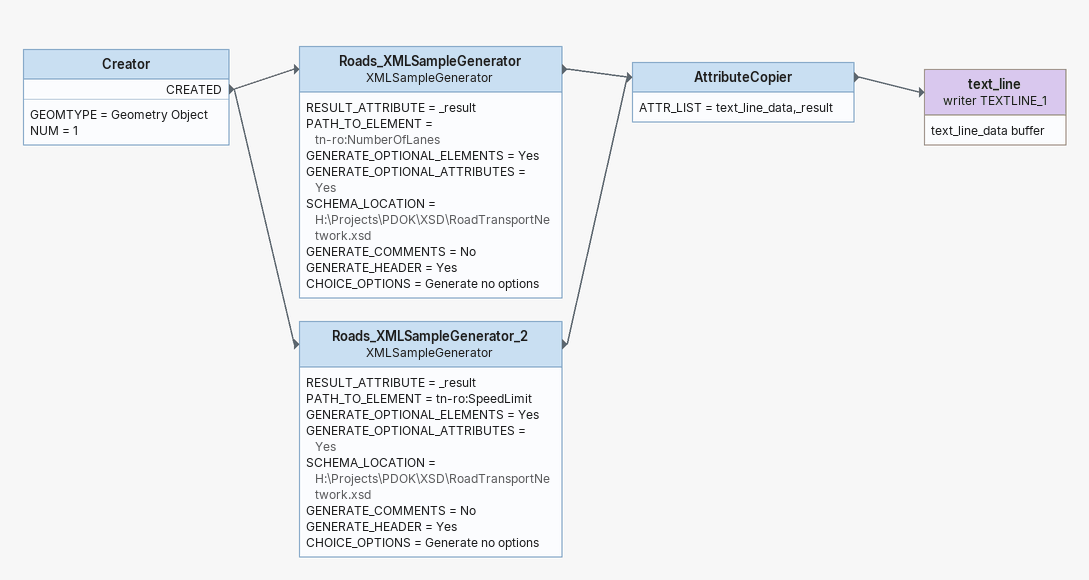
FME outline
Creator
    GEOMTYPE = Geometry Object
    NUM = 1
    CREATED -> Roads_XMLSampleGenerator
    CREATED -> Roads_XMLSampleGenerator_2
Roads_XMLSampleGenerator: XMLSampleGenerator
    RESULT_ATTRIBUTE = _result
    PATH_TO_ELEMENT = tn-ro:NumberOfLanes
    GENERATE_OPTIONAL_ELEMENTS = Yes
    GENERATE_OPTIONAL_ATTRIBUTES = Yes
    SCHEMA_LOCATION = H:\Projects\PDOK\XSD\RoadTransportNetwork.xsd
    GENERATE_COMMENTS = No
    GENERATE_HEADER = Yes
    CHOICE_OPTIONS = Generate no options
    -> AttributeCopier
Roads_XMLSampleGenerator_2: XMLSampleGenerator
    RESULT_ATTRIBUTE = _result
    PATH_TO_ELEMENT = tn-ro:SpeedLimit
    GENERATE_OPTIONAL_ELEMENTS = Yes
    GENERATE_OPTIONAL_ATTRIBUTES = Yes
    SCHEMA_LOCATION = H:\Projects\PDOK\XSD\RoadTransportNetwork.xsd
    GENERATE_COMMENTS = No
    GENERATE_HEADER = Yes
    CHOICE_OPTIONS = Generate no options
    -> AttributeCopier
AttributeCopier
    ATTR_LIST = text_line_data,_result
    -> text_line (writer TEXTLINE_1)
text_line (writer TEXTLINE_1)
    attributes: text_line_data buffer
